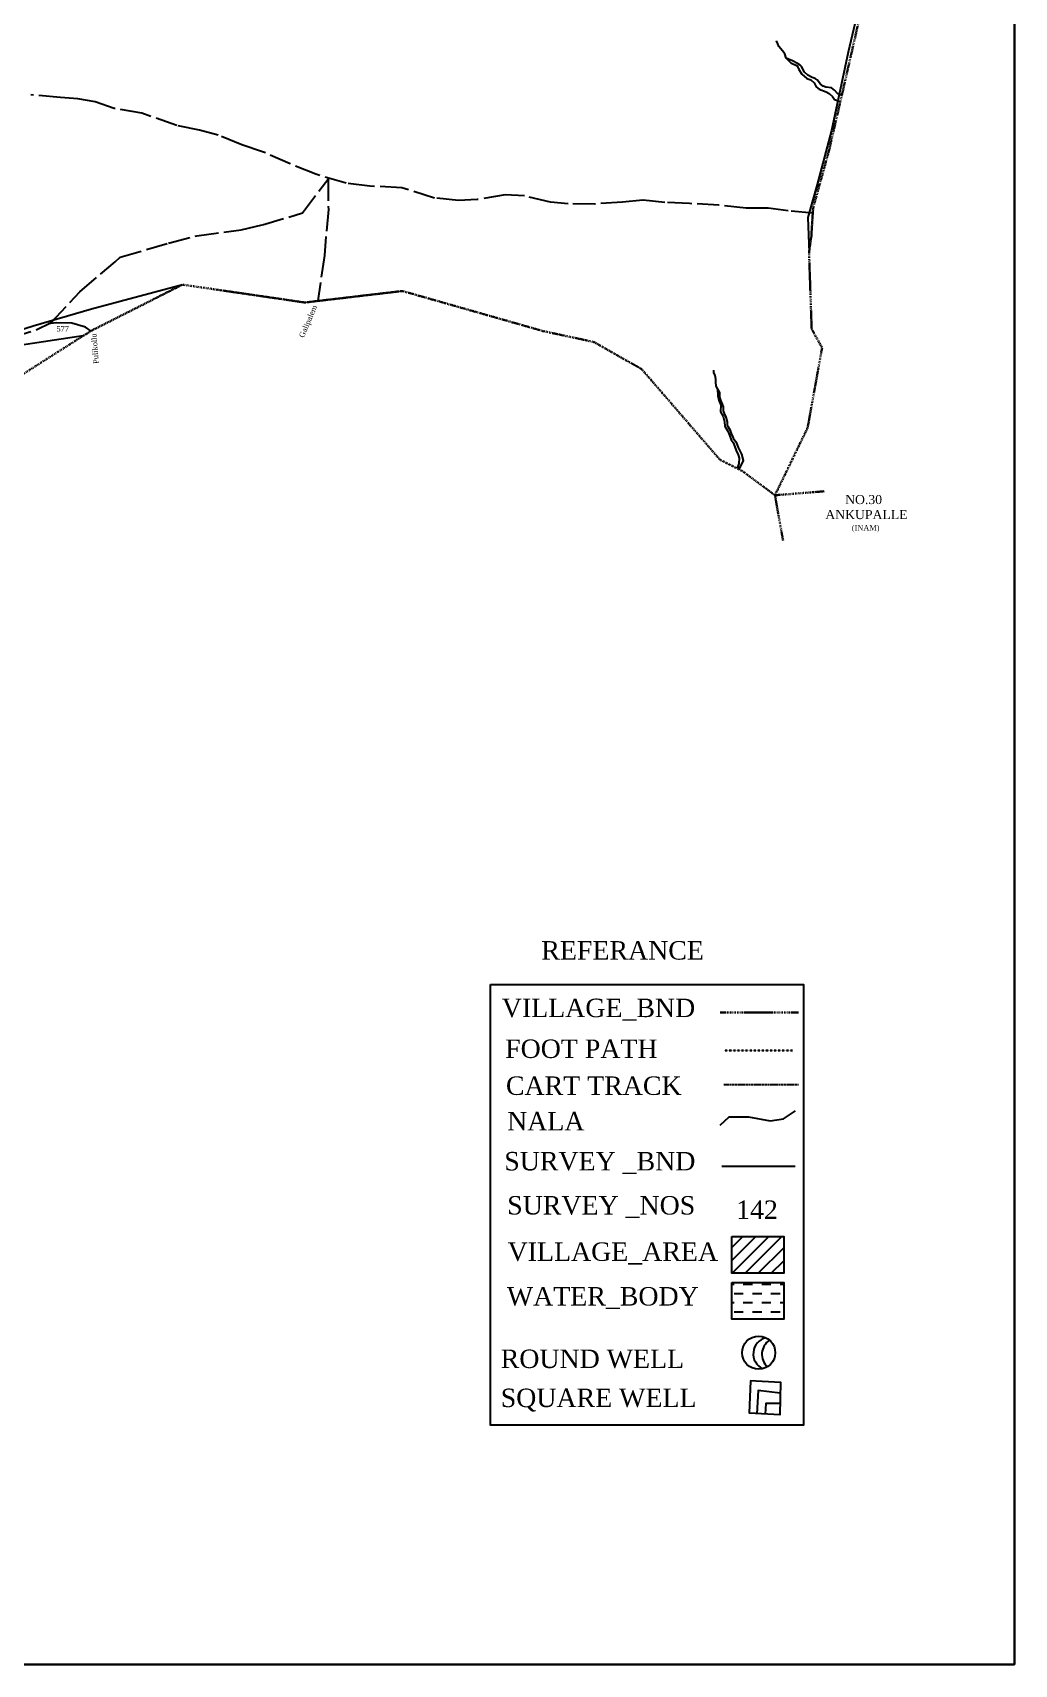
# Model space of a CAD drawing. Header units: millimetres. Extents: x 523 to 2125, y -761 to 972.
# Drawn here: x 1585 to 2125, y -761 to 138 of the extents above; entities that cross this region are included whole.
import ezdxf

# ---------------------------------------------------------------- set-up
doc = ezdxf.new("R2010")
doc.units = ezdxf.units.MM
doc.header["$MEASUREMENT"] = 0
for name, pattern in [('ACAD_ISO02W100', [15, 12, -3]), ('ACAD_ISO07W100', [3, 0, -3]), ('BORDER', [1.75, 0.5, -0.25, 0.5, -0.25, 0, -0.25])]:
    doc.linetypes.add(name, pattern=pattern)
for name, color, linetype in [('CARTTRACK', 30, 'ACAD_ISO02W100'), ('NALA', 4, 'Continuous'), ('ROUND WELL', 5, 'Continuous'), ('SQUAREWELL', 5, 'Continuous'), ('SURVEY_BND', 7, 'Continuous'), ('SURVEY_NO', 7, 'Continuous'), ('TEXT', 7, 'Continuous'), ('VILLAGE_AREA', 1, 'Continuous'), ('WATER_BODY', 4, 'Continuous')]:
    doc.layers.add(name, color=color, linetype=linetype)
doc.layers.add('FOOTPATH', color=150, linetype='ACAD_ISO07W100', lineweight=30)
doc.layers.add('VILL_BOUNDARY', color=6, linetype='BORDER', lineweight=30)
doc.styles.get("Standard").update_dxf_attribs({"font": 'TIMES.TTF'})

msp = doc.modelspace()

# ---------------------------------------------------------------- hatches: boundary and pattern name
at = {"layer": 'VILLAGE_AREA'}
h = msp.add_hatch(dxfattribs=at)
h.set_pattern_fill('ANSI31', color=256, scale=40.637868, angle=180, style=0)
h.set_pattern_definition([(225, (-792.421, -2488.5386), (3.591914, -3.591914), [])])
h.paths.add_polyline_path([(1969.8, -524.96), (1969.8, -545.17), (1998.31, -545.17), (1998.31, -524.96)])
at = {"layer": 'WATER_BODY'}
h = msp.add_hatch(dxfattribs=at)
h.set_pattern_fill('DASH', color=256, scale=40.637868, angle=180, style=0)
h.set_pattern_definition([(180, (-792.421, -2471.492), (-5.0797335, -5.0797335), [5.079734, -5.079734])])
h.paths.add_polyline_path([(1969.8, -550.17), (1969.8, -570.39), (1998.31, -570.39), (1998.31, -550.17)])

# ---------------------------------------------------------------- linework, layer by layer
at = {"lineweight": 30}
msp.add_lwpolyline([(523.41, 971.99), (2125.4, 971.99), (2125.4, -760.56), (523.41, -760.56)], close=True, dxfattribs=at)
msp.add_lwpolyline([(1836.71, -386.19), (2009.19, -386.19), (2009.19, -628.87), (1836.71, -628.87)], close=True)
at = {"layer": 'CARTTRACK'}
for points in [[(2014.34, 38.72), (2000.75, 39.93), (1989.8, 41.31), (1977.71, 41.36), (1962.66, 43), (1946.35, 43.94), (1932.78, 44.49), (1920.73, 45.82), (1909.6, 44.64), (1894.19, 43.65), (1879.62, 43.8), (1869.83, 44.64), (1855.56, 48.11), (1844.86, 48.7), (1829.36, 46.07), (1819.1, 45.53), (1805.97, 46.96), (1787.93, 52.65), (1770.35, 53.51), (1757.22, 55.14), (1740.52, 60.04), (1726.47, 65.77), (1711.26, 72.5), (1699.76, 76.32), (1686.83, 81.56), (1676.39, 84.31), (1663.9, 86.88), (1644.77, 93.62), (1629.38, 96.32), (1619.02, 99.98), (1609.51, 101.62), (1599.99, 102.41), (1583.57, 103.8)], [(1557.78, -34.55), (1586.55, -25.54), (1594.76, -21.52), (1610.57, -4.65), (1629.96, 11.89), (1632.81, 14.43), (1659.46, 22.2), (1674.98, 26.13), (1699.37, 29.43), (1711.25, 32.22), (1733.17, 38.77), (1747.7, 57.94)], [(1747.35, 57.49), (1747.46, 40.71), (1745.25, 15.26), (1741.58, -9.73)], [(1616.78, -26.26), (1613.58, -24.23), (1606.12, -22.02), (1597.56, -21.78), (1593.14, -22.32)]]:
    msp.add_lwpolyline(points, dxfattribs=at)
at = {"layer": 'CARTTRACK', "ltscale": 0.1}
msp.add_lwpolyline([(1965.38, -441.28), (2006.4, -441.28)], dxfattribs=at)
at = {"layer": 'FOOTPATH', "ltscale": 0.01}
msp.add_lwpolyline([(1965.47, -422.42), (2003.19, -422.42)], dxfattribs=at)
at = {"layer": 'NALA'}
for points in [[(1999.75, 123.97), (1998.99, 126.4), (1997.57, 128.03), (1995.64, 130.46), (1995.13, 131.89), (1994.41, 133.51), (1994.41, 133.51)], [(2030.34, 103.59), (2028.11, 104.33), (2026.35, 106.32), (2024.7, 107.74), (2021.51, 108.02), (2019.98, 108.59), (2018.61, 109.61), (2016.8, 112.11), (2015.66, 112.73), (2014.07, 113.36), (2011.56, 114.61), (2009.69, 116.37), (2008.21, 119.38), (2007.47, 120.06), (2005.88, 121.14), (2003.26, 122.5), (1999.75, 123.97), (2002.31, 121.45), (2005.78, 119.82), (2006.68, 117.81), (2008.31, 115.23), (2011.04, 112.83), (2013.34, 112.02), (2015.1, 110.39), (2016.28, 108.12), (2017.86, 106.93), (2021.7, 105.45), (2023.3, 104.61), (2025.26, 102.93), (2026.33, 101.16), (2029.53, 100.11)], [(1961.84, -58.14), (1961.18, -56.41), (1960.99, -54.41), (1960.99, -52.72), (1960.62, -50.72), (1959.87, -49.1), (1959.87, -47.79)], [(1973.7, -102.44), (1974.87, -100.39), (1976.1, -97.61), (1975.26, -94.08), (1973.5, -90.42), (1972.53, -88.04), (1971.11, -86.15), (1970.41, -84.74), (1969.52, -82.72), (1969.03, -81), (1967.93, -79.24), (1967.44, -78.09), (1967.44, -76.2), (1966.6, -73.77), (1965.63, -71.7), (1965.24, -70.2), (1965.24, -68.06), (1964.57, -66.47), (1963.69, -64.35), (1963.16, -62.77), (1963.12, -60.3), (1961.84, -58.14), (1962.06, -62.15), (1962.85, -64.97), (1963.6, -67.18), (1963.51, -70.83), (1964.93, -73.28), (1965.64, -76.37), (1965.86, -78.66), (1967.63, -81.37), (1968.38, -83.62), (1969.44, -86.26), (1970.41, -87.72), (1971.38, -90.01), (1972.13, -92.08), (1973.32, -94.46), (1973.72, -96.22), (1973.59, -99.3), (1972.74, -101.96)], [(1963.28, -463.53), (1968.33, -459.04), (1979.01, -459.04), (1979.01, -459.04), (1990.82, -461.28), (1990.82, -461.28), (1998.12, -460.16), (2004.87, -455.67)]]:
    msp.add_lwpolyline(points, dxfattribs=at)
at = {"layer": 'ROUND WELL'}
msp.add_circle((1984.56, -588.92), 9.14, dxfattribs=at)
for centre, start, end in [((1990.69, -589.56), 103.75534, 244.32659), ((1995.45, -589.74), 122.37722, 228.98063)]:
    msp.add_arc(centre, 9.14, start, end, dxfattribs=at)
at = {"layer": 'SQUAREWELL'}
for points in [[(1979.81, -604.32), (1996.48, -605.06), (1996.15, -623.14), (1979.39, -622.31), (1980.19, -604.34)], [(1996.37, -611.21), (1984.2, -609.71), (1983.57, -622.51)], [(1996.27, -616.92), (1988.43, -616.84), (1988.14, -622.74)]]:
    msp.add_lwpolyline(points, dxfattribs=at)
at = {"layer": 'SURVEY_BND'}
for points in [[(2043.21, 301.88), (2042.74, 253.48), (2042.03, 218.26), (2041.71, 186.81), (2040.49, 155.32), (2033.88, 127.39), (2024.62, 84.17), (2016.84, 54.48), (2011.55, 36.26), (2012.28, 17.05)], [(1528.53, -41.17), (1584.88, -23.34), (1616.98, -14.05), (1667.08, -0.73)], [(1612.33, -28.96), (1528.53, -41.56)], [(1964.26, -486.11), (2004.72, -486.11)]]:
    msp.add_lwpolyline(points, dxfattribs=at)
at = {"layer": 'VILL_BOUNDARY'}
for points in [[(2041.91, 154.16), (2030.52, 104.36), (2023.27, 73.07), (2014.51, 41.42), (2013.55, 26.08), (2012.28, 17.05), (2013.72, -25.06), (2019.46, -35.52), (2011.5, -79.53), (1993.5, -116.72), (1975.57, -103.38), (1963.23, -97.18), (1920.05, -47.23), (1893.77, -32.32), (1865.66, -26.27), (1788.27, -4.23), (1734.48, -10.57), (1723.59, -8.97), (1667.08, -0.73), (1617.79, -25.65), (1611.53, -29.45), (1560.85, -61.72)], [(1993.5, -116.72), (2020.72, -114.53)], [(1993.5, -116.72), (1997.99, -141.88)], [(1963.37, -401.58), (2006.59, -401.58)]]:
    msp.add_lwpolyline(points, dxfattribs=at)
at = {"layer": 'VILLAGE_AREA'}
msp.add_lwpolyline([(1969.8, -524.96), (1998.31, -524.96), (1998.31, -545.17), (1969.8, -545.17)], close=True, dxfattribs=at)
at = {"layer": 'WATER_BODY'}
msp.add_lwpolyline([(1969.8, -550.17), (1998.31, -550.17), (1998.31, -570.39), (1969.8, -570.39)], close=True, dxfattribs=at)

# ---------------------------------------------------------------- texts
msp.add_text('REFERANCE', height=10.159).set_placement((1864.81, -372.43))
at = {"layer": 'CARTTRACK'}
msp.add_text('CART TRACK', height=10.159, dxfattribs=at).set_placement((1845.3, -446.95))
at = {"layer": 'FOOTPATH'}
msp.add_text('FOOT PATH', height=10.159, dxfattribs=at).set_placement((1844.86, -426.61))
at = {"layer": 'NALA'}
msp.add_text('NALA', height=10.159, dxfattribs=at).set_placement((1845.95, -466.51))
at = {"layer": 'ROUND WELL'}
msp.add_text('ROUND WELL', height=10.159, dxfattribs=at).set_placement((1842.43, -597.36))
at = {"layer": 'SQUAREWELL'}
msp.add_text('SQUARE WELL', height=10.1595, dxfattribs=at).set_placement((1842.43, -618.86))
at = {"layer": 'SURVEY_BND'}
for s, height, rotation, p in [('402', 1.5, 73.83563, (2025.92, 84.81)), ('Galipalem', 3, 66.82567, (1733.88, -30.28)), ('Pulikollu ', 3, 94.65927, (1621.02, -44.21))]:
    msp.add_text(s, height=height, rotation=rotation, dxfattribs=at).set_placement(p)
for s, height, p in [('577', 3, (1597.66, -26.58)), ('NO.30', 5, (2032.16, -121.57)), ('ANKUPALLE', 5, (2021.25, -129.85)), ('(INAM)', 3, (2035.84, -136.15))]:
    msp.add_text(s, height=height, dxfattribs=at).set_placement(p)
at = {"layer": 'SURVEY_NO'}
msp.add_text('142', height=10.159, dxfattribs=at).set_placement((1972.09, -515.25))
at = {"layer": 'TEXT'}
for s, p in [('SURVEY _BND', (1844.39, -488.53)), ('SURVEY _NOS', (1845.99, -512.82))]:
    msp.add_text(s, height=10.1595, dxfattribs=at).set_placement(p)
at = {"layer": 'VILL_BOUNDARY'}
msp.add_text('VILLAGE_BND', height=10.1595, dxfattribs=at).set_placement((1843.02, -404.11))
at = {"layer": 'VILLAGE_AREA'}
msp.add_text('VILLAGE_AREA', height=10.1595, dxfattribs=at).set_placement((1846.23, -538.36))
at = {"layer": 'WATER_BODY'}
msp.add_text('WATER_BODY', height=10.159, dxfattribs=at).set_placement((1845.82, -562.94))

doc.saveas('drawing.dxf')
